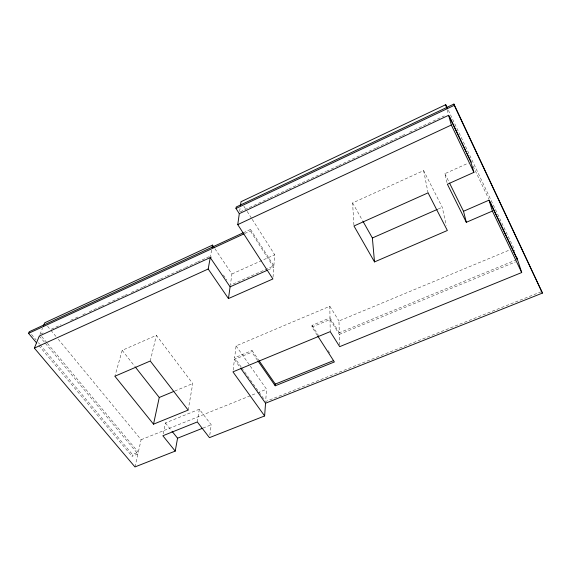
<?xml version="1.0" encoding="UTF-8"?>
<svg xmlns="http://www.w3.org/2000/svg" width="571" height="571" viewBox="0 0 571 571"><rect width="100%" height="100%" fill="white"/><g stroke="black" fill="none" stroke-linecap="round" stroke-linejoin="round"><path stroke-width="0.43" stroke-dasharray="2.85 2.14" d="M317.233 335.22L311.994 327.047L312.016 325.413L330.002 317.883L329.824 306.256L236.073 345.883L234.638 357.803L241.248 367.117M250.291 366.111L266.55 389.229L265.665 401.499L541.893 291.474M273.024 277.185L273.752 267.399L250.362 230.912L250.541 229.414L244.081 232.404M214.932 248.713L231.912 273.987L230.327 285.25L273.873 265.85L274.694 254.759L251.925 218.9M257.435 360.222L251.854 352.186L252.011 350.53L234.638 357.803M233.161 370.094L234.438 359.466L251.854 352.186M209.793 435.088L211.234 424.81L199.329 409.207L165.419 422.954L162.856 435.759M239.642 211.327L240.141 207.837M197.309 421.948L199.329 409.207M188.159 410.092L192.755 383.555L156.39 335.32L122.201 350.33L114.892 376.239M211.52 257.514L210.528 256.058L211.591 250.155M134.97 466.935L137.904 453.966L45.002 342.857M137.904 453.966L132.065 456.293L132.472 454.545L138.296 452.225L141.13 439.713L58.328 339.31M150.266 361.008L156.39 335.32M39.963 334.42L42.497 328.225M240.32 211.82L269.341 198.173M270.147 197.794L275.786 195.139M276.592 194.761L287.877 189.451M288.683 189.072L325.763 171.628M326.569 171.25L337.854 165.94M338.66 165.561L363.641 153.806M364.448 153.428L375.732 148.117M376.539 147.739L401.527 135.984M402.334 135.605L406.366 133.707M409.585 132.194L413.618 130.295M414.425 129.917L432.154 121.573M432.961 121.195L444.245 115.884M244.695 233.525L250.362 230.912M40.777 334.049L43.196 332.929M51.283 329.217L60.983 324.763M70.683 320.302L79.576 316.22M82.809 314.735L85.236 313.622M89.276 311.766L100.589 306.563M101.402 306.192L103.822 305.078M107.869 303.222L124.035 295.792M124.842 295.421L127.269 294.308M131.309 292.452L142.629 287.256M143.435 286.885L147.475 285.022M148.282 284.651L159.602 279.455M160.408 279.083L166.068 276.485M166.875 276.114L178.195 270.911M179.001 270.54L184.661 267.942M185.468 267.571L196.788 262.367M197.595 261.996L210.528 256.058M353.92 225.095L352.6 202.941L423.632 170.608L442.247 207.244L446.222 225.324M447.007 182.606L444.873 173.684L468.413 163.07M231.912 273.987L274.694 254.759M268.099 269.919L273.752 267.399M438.185 209.029L442.247 207.244M311.994 327.047L330.031 319.51L339.338 334.399L339.659 345.769M516.605 259.691L339.288 332.75L338.953 320.988L509.71 249.92M174.776 391.028L192.755 383.555M339.338 334.399L515.463 261.932M141.13 439.713L256.643 393.212M257.471 392.877L266.55 389.229M203.019 428.072L211.234 424.81M31.533 334.47L36.123 339.931M38.414 342.657L39.563 344.02M40.134 344.706L132.472 454.545M38.842 345.583L132.065 456.293M41.683 336.476L46.822 342.636M47.4 343.321L138.296 452.225M39.299 336.041L44.431 342.172M47.55 326.241L50.384 329.681M50.955 330.366L56.058 336.555M165.419 422.954L171.486 430.577M122.201 350.33L134.735 366.275M241.754 367.831L263.631 398.629M234.438 359.466L240.048 367.353M236.073 345.883L249.784 365.39M252.011 350.53L258.592 360.015M223.397 275.029L226.865 280.14M250.541 229.414L273.873 265.85M312.016 325.413L318.668 335.805M328.168 350.644L330.067 353.613M243.86 206.202L246.708 210.685M247.179 211.434L251.447 218.158M330.002 317.883L339.288 332.75M329.824 306.256L338.953 320.988M352.6 202.941L362.485 220.463M444.873 173.684L449.141 182.299M473.109 166.19L488.776 199.122M448.371 110.31L513.814 248.207L514.842 251.397M447.107 109.768L448.278 113.986M423.632 170.608L428.072 192.862M330.031 319.51L330.216 331.615"/><path stroke-width="0.86" d="M317.712 335.962L334.378 361.964L275.208 385.789L275.308 384.09L259.098 360.744M265.544 403.205L542.45 293.08L453.909 104.065L236.194 207.016L235.98 208.479L239.306 213.668L237.743 224.61L272.895 278.962L228.45 298.562L230.106 286.828L210.249 257.592L39.299 336.041L34.36 348.124L134.97 466.935L175.226 451.104L162.856 435.759L197.309 421.948L209.436 437.657L264.623 415.952L265.544 403.205L240.555 368.074M240.512 205.217L241.012 201.72L445.701 104.7L447.229 107.905M175.226 451.104L177.56 438.2L172.035 431.269M228.45 298.562L208.194 269.012L210.249 257.592M212.048 247.628L212.505 245.102L44.716 322.801L43.446 325.898M153.52 424.174L114.892 376.239L150.266 361.008L188.159 410.092L153.52 424.174L159.252 397.48L135.277 366.975M36.558 342.871L28.55 333.364L29.242 331.744L243.267 232.775M235.98 208.479L454.288 105.342L453.909 104.065M239.306 213.668L448.635 115.292L470.847 161.971L473.916 172.371L447.393 184.226L466.329 222.297L492.38 211.063L489.026 200.164L463.509 211.277L466.329 222.297M237.743 224.61L451.333 125.02L448.635 115.292M28.55 333.364L243.881 233.903M34.36 348.124L208.194 269.012M230.106 286.828L267.285 270.276M374.512 261.918L353.97 225.988L428.072 192.862L447.357 230.491L374.512 261.918L372.371 237.986L437.372 209.386M159.252 397.48L173.962 391.363M489.026 200.164L517.933 260.911L521.701 272.538L339.688 346.647L330.216 331.615L232.947 371.864L264.623 415.952M275.308 384.09L333.528 360.622M177.56 438.2L202.198 428.4M257.942 360.951L275.208 385.789M212.505 245.102L213.961 247.264M362.92 221.227L372.371 237.986M449.534 183.084L463.509 211.277M449.42 116.398L466.236 151.736M466.999 153.342L471.196 162.178M489.918 201.527L517.426 259.355L516.912 257.764M451.333 125.02L473.916 172.371M492.38 211.063L521.701 272.538M454.288 105.342L542.45 293.08M445.701 104.7L446.636 108.076"/></g></svg>
